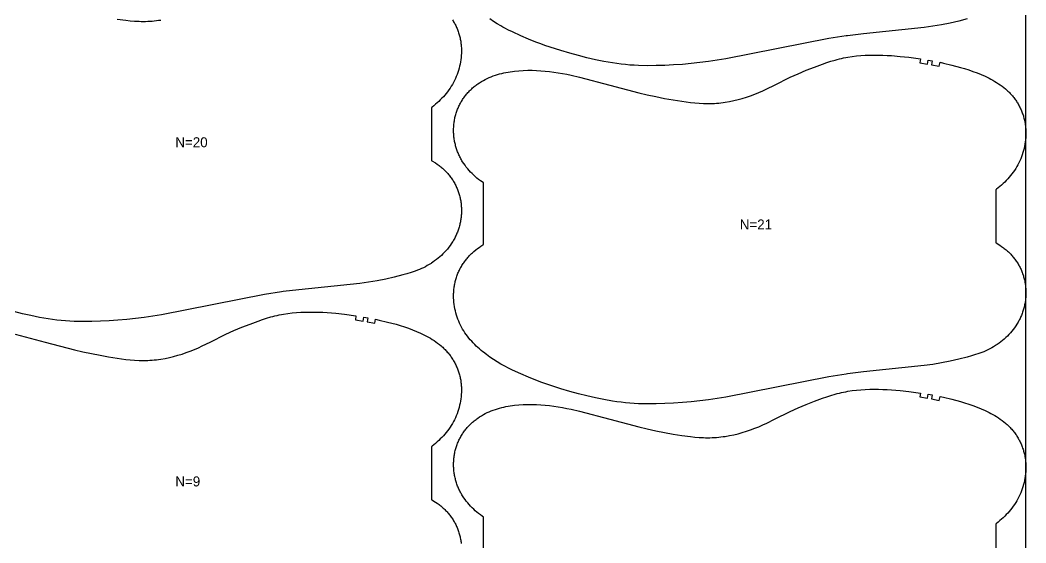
# Model space of a CAD drawing. Header units: inches. Extents: x 0 to 1973, y 0 to 1059.
# Drawn here: x 1470 to 1973, y 268 to 529 of the extents above; entities that cross this region are included whole.
import ezdxf

# ---------------------------------------------------------------- set-up
doc = ezdxf.new("R2010")
doc.units = ezdxf.units.IN

msp = doc.modelspace()

# ---------------------------------------------------------------- linework, layer by layer
at = {"layer": '1'}
for points in [[(0.5, 0), (1973.0375, 0), (1973.0375, 1058.8082), (0.5, 1058.8082), (0.5, 0)], [(1958.141, 418.0345), (1960.0164, 416.9069), (1960.924, 416.2956), (1961.3695, 415.9782), (1961.8093, 415.653), (1962.2431, 415.32), (1962.6708, 414.9791), (1963.0921, 414.6305), (1963.5069, 414.2742), (1963.9148, 413.9102), (1964.3159, 413.5384), (1964.7098, 413.159), (1965.0963, 412.772), (1965.4754, 412.3777), (1965.8469, 411.9761), (1966.2105, 411.5674), (1966.5661, 411.1517), (1966.9136, 410.7293), (1967.2528, 410.3002), (1967.5835, 409.8646), (1967.9056, 409.4226), (1968.2189, 408.9743), (1968.5232, 408.52), (1968.8184, 408.0598), (1969.1043, 407.5938), (1969.3807, 407.1221), (1969.6475, 406.6449), (1969.9045, 406.1624), (1970.1517, 405.6748), (1970.389, 405.1823), (1970.6164, 404.685), (1970.8339, 404.1833), (1971.0413, 403.6773), (1971.2387, 403.1672), (1971.426, 402.6533), (1971.6032, 402.1358), (1971.7702, 401.615), (1971.927, 401.0909), (1972.0735, 400.5639), (1972.2097, 400.0341), (1972.3356, 399.5018), (1972.4511, 398.9671), (1972.5562, 398.4304), (1972.6508, 397.8918), (1972.735, 397.3516), (1972.8088, 396.8098), (1972.8723, 396.2667), (1972.9254, 395.7225), (1972.9682, 395.1773), (1973.0008, 394.6314), (1973.0232, 394.0849), (1973.0354, 393.5381), (1973.0375, 392.9911), (1973.0295, 392.4441), (1973.0114, 391.8973), (1972.9833, 391.3509), (1972.9452, 390.8051), (1972.8972, 390.26), (1972.8392, 389.7159), (1972.7714, 389.1729), (1972.6937, 388.6312), (1972.6062, 388.0911), (1972.5089, 387.5527), (1972.4018, 387.0161), (1972.2849, 386.4817), (1972.1584, 385.9495), (1972.022, 385.4198), (1971.876, 384.8928), (1971.7204, 384.3686), (1971.555, 383.8474), (1971.3801, 383.3295), (1971.1955, 382.8149), (1971.0014, 382.304), (1970.7977, 381.7968), (1970.5845, 381.2937), (1970.3618, 380.7946), (1970.1298, 380.2999), (1969.8885, 379.8095), (1969.6383, 379.3236), (1969.3792, 378.8422), (1969.1115, 378.3655), (1968.8353, 377.8936), (1968.5507, 377.4265), (1967.9572, 376.5073), (1967.3325, 375.6087), (1966.6777, 374.7315), (1965.9944, 373.8765), (1965.2837, 373.0444), (1964.5467, 372.2359), (1963.7842, 371.4516), (1962.9973, 370.6919), (1962.1867, 369.9575), (1961.3534, 369.249), (1960.4984, 368.567), (1959.6224, 367.9119), (1958.7266, 367.2844), (1958.0375, 366.8324), (1957.812, 366.6845), (1956.8798, 366.1121), (1955.931, 365.5672), (1954.967, 365.0498), (1953.9887, 364.5598), (1952.9975, 364.0972), (1951.9944, 363.6621), (1950.9805, 363.2539), (1949.9572, 362.8704), (1948.9254, 362.5091), (1947.8865, 362.1674), (1945.7917, 361.5325), (1943.6821, 360.9447), (1939.443, 359.8571), (1935.1787, 358.8826), (1930.8871, 358.0292), (1926.5712, 357.3089), (1922.2358, 356.723), (1891.774, 353.5213), (1883.7903, 352.58), (1883.0841, 352.4967), (1874.4448, 351.1044), (1822.928, 340.9624), (1818.6073, 340.2735), (1814.2741, 339.6636), (1805.5835, 338.6389), (1801.225, 338.2541), (1796.8594, 337.9579), (1792.4893, 337.7448), (1788.1155, 337.616), (1783.7396, 337.58), (1779.3653, 337.6697), (1777.1802, 337.7732), (1774.9975, 337.9189), (1772.8182, 338.1079), (1770.6433, 338.3414), (1768.4735, 338.6196), (1766.3093, 338.9398), (1761.9985, 339.6918), (1757.7122, 340.5704), (1753.4488, 341.5543), (1749.2068, 342.6272), (1744.9881, 343.787), (1740.51, 345.1188), (1732.4648, 347.7223), (1730.4027, 348.4525), (1728.3562, 349.2225), (1726.3277, 350.0381), (1724.3136, 350.89), (1720.5115, 352.58), (1716.313, 354.4461), (1714.3375, 355.3851), (1712.3889, 356.3758), (1711.4275, 356.8958), (1710.4753, 357.4326), (1708.5983, 358.5546), (1706.758, 359.7374), (1704.9544, 360.9767), (1703.1886, 362.2693), (1701.8, 363.3559), (1701.4655, 363.6177), (1700.6218, 364.314), (1699.791, 365.0257), (1698.9739, 365.7533), (1698.1711, 366.4973), (1697.3837, 367.2581), (1696.6135, 368.0364), (1695.8625, 368.8327), (1695.1328, 369.6477), (1694.4264, 370.482), (1693.7455, 371.3363), (1693.092, 372.211), (1692.4681, 373.107), (1691.8754, 374.0243), (1691.3144, 374.962), (1690.7851, 375.9187), (1690.2877, 376.893), (1689.8222, 377.8836), (1689.3887, 378.889), (1688.9873, 379.9078), (1688.618, 380.9388), (1688.2811, 381.9805), (1687.977, 383.0319), (1687.7064, 384.0921), (1687.4699, 385.1601), (1687.268, 386.235), (1687.1014, 387.3157), (1686.9708, 388.4014), (1686.8765, 389.491), (1686.8194, 390.5835), (1686.8, 391.6776), (1686.8046, 392.2246), (1686.8188, 392.7715), (1686.8428, 393.318), (1686.8765, 393.8639), (1686.9201, 394.4091), (1686.9737, 394.9532), (1687.0372, 395.4962), (1687.1108, 396.0379), (1687.1946, 396.578), (1687.2886, 397.1164), (1687.3929, 397.6529), (1687.5076, 398.1873), (1687.6327, 398.7194), (1687.7682, 399.249), (1687.9139, 399.7759), (1688.0698, 400.3), (1688.2358, 400.821), (1688.4119, 401.3388), (1688.5978, 401.8531), (1688.7935, 402.3639), (1688.999, 402.8709), (1689.2142, 403.3739), (1689.4389, 403.8727), (1689.6731, 404.3672), (1689.9167, 404.8572), (1690.1696, 405.3424), (1690.4317, 405.8227), (1690.7029, 406.298), (1690.9831, 406.7679), (1691.2723, 407.2324), (1691.5702, 407.6914), (1691.8767, 408.1446), (1692.1917, 408.592), (1692.5151, 409.0333), (1692.8466, 409.4684), (1693.1862, 409.8973), (1693.5338, 410.3196), (1693.8891, 410.7353), (1694.2521, 411.1443), (1694.6227, 411.5463), (1695.0006, 411.9413), (1695.3857, 412.329), (1695.7779, 412.7094), (1696.1771, 413.0823), (1696.5831, 413.4475), (1696.9957, 413.8053), (1697.8394, 414.4989), (1698.7062, 415.1646), (1699.5939, 415.8035), (1700.5004, 416.4171), (1701.4236, 417.0066), (1701.8, 417.2341), (1701.8, 448.0394), (1701.1109, 448.4914), (1700.2151, 449.119), (1699.3391, 449.774), (1698.4841, 450.456), (1697.6508, 451.1645), (1696.8402, 451.8989), (1696.0533, 452.6586), (1695.2908, 453.443), (1694.5538, 454.2515), (1693.8431, 455.0835), (1693.1598, 455.9385), (1692.5051, 456.8157), (1691.8803, 457.7143), (1691.2868, 458.6335), (1691.0023, 459.1006), (1690.726, 459.5725), (1690.4583, 460.0492), (1690.1992, 460.5306), (1689.949, 461.0165), (1689.7078, 461.5069), (1689.4757, 462.0017), (1689.253, 462.5007), (1689.0398, 463.0038), (1688.8361, 463.511), (1688.642, 464.0219), (1688.4574, 464.5365), (1688.2825, 465.0544), (1688.1171, 465.5756), (1687.9615, 466.0998), (1687.8155, 466.6268), (1687.6791, 467.1565), (1687.5526, 467.6887), (1687.4357, 468.2232), (1687.3286, 468.7597), (1687.2313, 469.2981), (1687.1438, 469.8383), (1687.0661, 470.3799), (1686.9983, 470.9229), (1686.9403, 471.467), (1686.8923, 472.0121), (1686.8542, 472.5579), (1686.8261, 473.1043), (1686.808, 473.6511), (1686.8, 474.1981), (1686.8021, 474.7451), (1686.8143, 475.292), (1686.8367, 475.8384), (1686.8693, 476.3843), (1686.9121, 476.9295), (1686.9652, 477.4737), (1687.0287, 478.0168), (1687.1025, 478.5586), (1687.1867, 479.0989), (1687.2813, 479.6375), (1687.3864, 480.1742), (1687.5019, 480.7088), (1687.6278, 481.2411), (1687.764, 481.7709), (1687.9105, 482.2979), (1688.0673, 482.822), (1688.2343, 483.3429), (1688.4115, 483.8604), (1688.5988, 484.3742), (1688.7962, 484.8843), (1689.0036, 485.3903), (1689.2211, 485.892), (1689.4485, 486.3893), (1689.6858, 486.8818), (1689.933, 487.3695), (1690.19, 487.852), (1690.4568, 488.3291), (1690.7332, 488.8008), (1691.0191, 489.2668), (1691.3143, 489.7271), (1691.6186, 490.1814), (1691.9319, 490.6296), (1692.254, 491.0716), (1692.5847, 491.5072), (1692.9239, 491.9363), (1693.2714, 492.3588), (1693.627, 492.7744), (1693.9906, 493.1831), (1694.3621, 493.5847), (1694.7412, 493.979), (1695.1277, 494.366), (1695.5216, 494.7454), (1695.9227, 495.1172), (1696.3306, 495.4812), (1696.7454, 495.8376), (1697.1667, 496.1862), (1697.5944, 496.527), (1698.0282, 496.86), (1698.468, 497.1852), (1698.9135, 497.5026), (1699.8211, 498.1139), (1700.7493, 498.6936), (1701.6965, 499.2415), (1702.6612, 499.7575), (1703.6418, 500.2416), (1704.6371, 500.6942), (1705.6459, 501.1159), (1706.667, 501.5072), (1707.6992, 501.8687), (1708.7413, 502.2009), (1709.7921, 502.5045), (1710.8505, 502.7799), (1711.9153, 503.028), (1712.9859, 503.2498), (1714.0614, 503.4467), (1715.1413, 503.6202), (1716.2249, 503.7715), (1717.3116, 503.9019), (1719.4912, 504.1058), (1721.6755, 504.2409), (1723.8621, 504.3103), (1726.0495, 504.3153), (1728.2358, 504.2572), (1730.4197, 504.1379), (1732.6002, 503.9618), (1734.7763, 503.7334), (1736.9473, 503.4577), (1739.1123, 503.1383), (1741.2701, 502.7754), (1743.4197, 502.368), (1745.5598, 501.9153), (1749.812, 500.8875), (1764.8881, 496.9212), (1779.4342, 493.0943), (1783.6909, 492.0812), (1787.965, 491.1434), (1792.2559, 490.2869), (1796.5617, 489.5094), (1800.8812, 488.8145), (1805.2185, 488.2374), (1807.3952, 488.0074), (1809.5763, 487.8296), (1811.7607, 487.716), (1812.8536, 487.687), (1813.9468, 487.6785), (1815.04, 487.6917), (1816.133, 487.7267), (1817.2253, 487.783), (1818.3164, 487.8603), (1819.406, 487.9583), (1820.4937, 488.0766), (1821.5789, 488.2149), (1822.6614, 488.3728), (1824.8167, 488.7458), (1826.9582, 489.1916), (1829.0848, 489.7057), (1831.1954, 490.2837), (1833.2887, 490.922), (1835.3625, 491.6206), (1837.4141, 492.3802), (1839.441, 493.2016), (1841.4421, 494.0831), (1843.422, 495.0125), (1847.2791, 496.9212), (1855.188, 500.835), (1859.1764, 502.6339), (1863.213, 504.3231), (1867.2869, 505.9178), (1871.3954, 507.4241), (1873.4631, 508.1425), (1875.5427, 508.8241), (1877.6372, 509.4534), (1878.6911, 509.7436), (1879.7499, 510.0148), (1880.8139, 510.2656), (1881.8828, 510.4961), (1882.956, 510.7068), (1884.0331, 510.8984), (1886.1969, 511.2259), (1888.3702, 511.4831), (1890.5495, 511.6748), (1892.733, 511.8072), (1894.9193, 511.8871), (1897.107, 511.9212), (1899.295, 511.9151), (1901.4823, 511.8696), (1903.6683, 511.7846), (1905.8523, 511.6597), (1910.2124, 511.2965), (1914.5615, 510.8119), (1920.2751, 510.0368), (1919.98, 508.0587), (1923.8918, 507.4365), (1924.2254, 509.4085), (1926.1956, 509.0641), (1925.8402, 507.0959), (1929.7169, 506.346), (1930.1227, 508.3044), (1931.8201, 507.9417), (1936.0766, 506.9303), (1940.2995, 505.7827), (1942.3971, 505.1581), (1944.4822, 504.4941), (1946.5513, 503.784), (1948.6012, 503.0212), (1950.628, 502.1994), (1952.6275, 501.3131), (1953.6156, 500.8441), (1954.5951, 500.357), (1955.5655, 499.8511), (1956.5261, 499.3259), (1957.4762, 498.7804), (1958.4139, 498.2136), (1959.3371, 497.6241), (1960.2436, 497.0105), (1961.1313, 496.3716), (1961.9981, 495.7059), (1962.8418, 495.0123), (1963.2544, 494.6546), (1963.6604, 494.2893), (1964.0596, 493.9164), (1964.4518, 493.5361), (1964.8369, 493.1483), (1965.2148, 492.7534), (1965.5854, 492.3513), (1965.9484, 491.9424), (1966.3037, 491.5266), (1966.6513, 491.1043), (1966.9909, 490.6755), (1967.3224, 490.2403), (1967.6458, 489.799), (1967.9608, 489.3516), (1968.2673, 488.8984), (1968.5652, 488.4395), (1968.8544, 487.9749), (1969.1346, 487.505), (1969.4058, 487.0297), (1969.6679, 486.5494), (1969.9208, 486.0642), (1970.1644, 485.5742), (1970.3986, 485.0797), (1970.6233, 484.5809), (1970.8385, 484.0779), (1971.044, 483.5709), (1971.2397, 483.0601), (1971.4256, 482.5458), (1971.6017, 482.028), (1971.7677, 481.507), (1971.9236, 480.9829), (1972.0693, 480.456), (1972.2048, 479.9264), (1972.3299, 479.3943), (1972.4446, 478.86), (1972.5489, 478.3235), (1972.6429, 477.7851), (1972.7267, 477.2449), (1972.8003, 476.7033), (1972.8638, 476.1603), (1972.9174, 475.6161), (1972.961, 475.071), (1972.9947, 474.525), (1973.0187, 473.9786), (1973.0329, 473.4317), (1973.0375, 472.8846), (1973.0181, 471.7906), (1972.961, 470.698), (1972.8668, 469.6084), (1972.7361, 468.5227), (1972.5695, 467.442), (1972.3676, 466.3671), (1972.1311, 465.2991), (1971.8605, 464.2389), (1971.5564, 463.1875), (1971.2195, 462.1458), (1970.8502, 461.1149), (1970.4488, 460.096), (1970.0153, 459.0906), (1969.5498, 458.1001), (1969.0524, 457.1257), (1968.5231, 456.169), (1967.9621, 455.2313), (1967.3694, 454.314), (1966.7455, 453.4181), (1966.092, 452.5433), (1965.4111, 451.6891), (1964.7047, 450.8547), (1963.975, 450.0397), (1963.224, 449.2434), (1962.4538, 448.4651), (1961.6664, 447.7043), (1960.8636, 446.9603), (1960.0465, 446.2327), (1959.2157, 445.521), (1958.372, 444.8247), (1958.0375, 444.5629), (1958.0375, 418.0898), (1958.141, 418.0345)]]:
    msp.add_lwpolyline(points, close=True, dxfattribs=at)
for points in [[(1686.2652, 529.5325), (1686.5544, 529.0679), (1686.8346, 528.598), (1687.1058, 528.1227), (1687.3679, 527.6424), (1687.6208, 527.1572), (1687.8644, 526.6672), (1688.0986, 526.1727), (1688.3233, 525.6739), (1688.5385, 525.1709), (1688.744, 524.6639), (1688.9397, 524.1531), (1689.1256, 523.6388), (1689.3017, 523.121), (1689.4677, 522.6), (1689.6236, 522.0759), (1689.7693, 521.549), (1689.9048, 521.0194), (1690.0299, 520.4873), (1690.1446, 519.953), (1690.2489, 519.4165), (1690.3429, 518.8781), (1690.4267, 518.3379), (1690.5003, 517.7963), (1690.5638, 517.2533), (1690.6174, 516.7091), (1690.661, 516.164), (1690.6947, 515.618), (1690.7187, 515.0716), (1690.7329, 514.5247), (1690.7375, 513.9776), (1690.7181, 512.8836), (1690.661, 511.791), (1690.5668, 510.7014), (1690.4361, 509.6157), (1690.2695, 508.535), (1690.0676, 507.4601), (1689.8311, 506.3921), (1689.5605, 505.3319), (1689.2564, 504.2805), (1688.9195, 503.2388), (1688.5502, 502.2079), (1688.1488, 501.189), (1687.7153, 500.1836), (1687.2498, 499.1931), (1686.7524, 498.2187), (1686.2231, 497.262), (1685.6621, 496.3243), (1685.0694, 495.407), (1684.4455, 494.5111), (1683.792, 493.6363), (1683.1111, 492.7821), (1682.4047, 491.9477), (1681.675, 491.1327), (1680.924, 490.3364), (1680.1538, 489.5581), (1679.3664, 488.7973), (1678.5636, 488.0533), (1677.7465, 487.3257), (1676.9157, 486.614), (1676.072, 485.9177), (1675.7375, 485.6559), (1675.7375, 459.1828), (1675.841, 459.1275), (1675.841, 459.1275), (1677.7164, 457.9999), (1678.624, 457.3886), (1679.0695, 457.0712), (1679.5093, 456.746), (1679.9431, 456.413), (1680.3708, 456.0721), (1680.7921, 455.7235), (1681.2069, 455.3672), (1681.6148, 455.0032), (1682.0159, 454.6314), (1682.4098, 454.252), (1682.7963, 453.865), (1683.1754, 453.4707), (1683.5469, 453.0691), (1683.9105, 452.6604), (1684.2661, 452.2447), (1684.6136, 451.8223), (1684.9528, 451.3932), (1685.2835, 450.9576), (1685.6056, 450.5156), (1685.9189, 450.0673), (1686.2232, 449.613), (1686.5184, 449.1528), (1686.8043, 448.6868), (1687.0807, 448.2151), (1687.3475, 447.7379), (1687.6045, 447.2554), (1687.8517, 446.7678), (1688.089, 446.2753), (1688.3164, 445.778), (1688.5339, 445.2763), (1688.7413, 444.7703), (1688.9387, 444.2602), (1689.126, 443.7463), (1689.3032, 443.2288), (1689.4702, 442.708), (1689.627, 442.1839), (1689.7735, 441.6569), (1689.9097, 441.1271), (1690.0356, 440.5948), (1690.1511, 440.0601), (1690.2562, 439.5234), (1690.3508, 438.9848), (1690.435, 438.4446), (1690.5088, 437.9028), (1690.5723, 437.3597), (1690.6254, 436.8155), (1690.6682, 436.2703), (1690.7008, 435.7244), (1690.7232, 435.1779), (1690.7354, 434.6311), (1690.7375, 434.0841), (1690.7295, 433.5371), (1690.7114, 432.9903), (1690.6833, 432.4439), (1690.6452, 431.8981), (1690.5972, 431.353), (1690.5392, 430.8089), (1690.4714, 430.2659), (1690.3937, 429.7242), (1690.3062, 429.1841), (1690.2089, 428.6457), (1690.1018, 428.1091), (1689.9849, 427.5747), (1689.8584, 427.0425), (1689.722, 426.5128), (1689.576, 425.9858), (1689.4204, 425.4616), (1689.255, 424.9404), (1689.0801, 424.4225), (1688.8955, 423.9079), (1688.7014, 423.397), (1688.4977, 422.8898), (1688.2845, 422.3867), (1688.0618, 421.8876), (1687.8298, 421.3929), (1687.5885, 420.9025), (1687.3383, 420.4166), (1687.0792, 419.9352), (1686.8115, 419.4585), (1686.5353, 418.9866), (1686.2507, 418.5195), (1685.6572, 417.6003), (1685.0325, 416.7017), (1684.3777, 415.8245), (1683.6944, 414.9695), (1682.9837, 414.1374), (1682.2467, 413.3289), (1681.4842, 412.5446), (1680.6973, 411.7849), (1679.8867, 411.0505), (1679.0534, 410.342), (1678.1984, 409.66), (1677.3224, 409.0049), (1676.4266, 408.3774), (1675.7375, 407.9254), (1675.512, 407.7775), (1674.5798, 407.2051), (1673.631, 406.6602), (1672.667, 406.1428), (1671.6887, 405.6528), (1670.6975, 405.1902), (1669.6944, 404.7551), (1668.6805, 404.3469), (1667.6572, 403.9634), (1666.6254, 403.6021), (1665.5865, 403.2604), (1663.4917, 402.6255), (1661.3821, 402.0377), (1657.143, 400.9501), (1652.8787, 399.9756), (1648.5871, 399.1222), (1644.2712, 398.4019), (1639.9358, 397.816), (1609.474, 394.6143), (1601.4903, 393.673), (1600.7841, 393.5897), (1592.1448, 392.1974), (1540.628, 382.0554), (1536.3073, 381.3665), (1531.9741, 380.7566), (1523.2835, 379.7319), (1518.925, 379.3471), (1514.5594, 379.0509), (1510.1893, 378.8378), (1505.8155, 378.709), (1501.4396, 378.673), (1497.0653, 378.7627), (1494.8802, 378.8662), (1492.6975, 379.0119), (1490.5182, 379.2009), (1488.3433, 379.4344), (1486.1735, 379.7126), (1484.0093, 380.0328), (1479.6985, 380.7848), (1475.4122, 381.6634), (1471.1488, 382.6473), (1466.9068, 383.7202)], [(1518.5812, 529.9075), (1522.9185, 529.3304), (1525.0952, 529.1004), (1527.2763, 528.9226), (1529.4607, 528.809), (1530.5536, 528.78), (1531.6468, 528.7715), (1532.74, 528.7847), (1533.833, 528.8197), (1534.9253, 528.876), (1536.0164, 528.9533), (1537.106, 529.0513), (1538.1937, 529.1696), (1539.2789, 529.3079), (1540.3614, 529.4658)], [(1943.6821, 529.9847), (1939.443, 528.8971), (1935.1787, 527.9226), (1930.8871, 527.0692), (1926.5712, 526.3489), (1922.2358, 525.763), (1891.774, 522.5613), (1883.7903, 521.62), (1883.0841, 521.5367), (1874.4448, 520.1444), (1822.928, 510.0024), (1818.6073, 509.3135), (1814.2741, 508.7036), (1805.5835, 507.6789), (1801.225, 507.2941), (1796.8594, 506.9979), (1792.4893, 506.7848), (1788.1155, 506.656), (1783.7396, 506.62), (1779.3653, 506.7097), (1777.1802, 506.8132), (1774.9975, 506.9589), (1772.8182, 507.1479), (1770.6433, 507.3814), (1768.4735, 507.6596), (1766.3093, 507.9798), (1761.9985, 508.7318), (1757.7122, 509.6104), (1753.4488, 510.5943), (1749.2068, 511.6672), (1744.9881, 512.827), (1740.51, 514.1588), (1732.4648, 516.7623), (1730.4027, 517.4925), (1728.3562, 518.2625), (1726.3277, 519.0781), (1724.3136, 519.93), (1720.5115, 521.62), (1716.313, 523.4861), (1714.3375, 524.4251), (1712.3889, 525.4158), (1711.4275, 525.9358), (1710.4753, 526.4726), (1708.5983, 527.5946), (1706.758, 528.7774), (1704.9544, 530.0167)], [(1467.512, 372.4405), (1482.5881, 368.4742), (1497.1342, 364.6473), (1501.3909, 363.6342), (1505.665, 362.6964), (1509.9559, 361.8399), (1514.2617, 361.0624), (1518.5812, 360.3675), (1522.9185, 359.7904), (1525.0952, 359.5604), (1527.2763, 359.3826), (1529.4607, 359.269), (1530.5536, 359.24), (1531.6468, 359.2315), (1532.74, 359.2447), (1533.833, 359.2797), (1534.9253, 359.336), (1536.0164, 359.4133), (1537.106, 359.5113), (1538.1937, 359.6296), (1539.2789, 359.7679), (1540.3614, 359.9258), (1542.5167, 360.2988), (1544.6582, 360.7446), (1546.7848, 361.2587), (1548.8954, 361.8367), (1550.9887, 362.475), (1553.0625, 363.1736), (1555.1141, 363.9332), (1557.141, 364.7546), (1559.1421, 365.6361), (1561.122, 366.5655), (1564.9791, 368.4742), (1572.888, 372.388), (1576.8764, 374.1869), (1580.913, 375.8761), (1584.9869, 377.4708), (1589.0954, 378.9771), (1591.1631, 379.6955), (1593.2427, 380.3771), (1595.3372, 381.0064), (1596.3911, 381.2966), (1597.4499, 381.5678), (1598.5139, 381.8186), (1599.5828, 382.0491), (1600.656, 382.2598), (1601.7331, 382.4514), (1603.8969, 382.7789), (1606.0702, 383.0361), (1608.2495, 383.2278), (1610.433, 383.3602), (1612.6193, 383.4401), (1614.807, 383.4742), (1616.995, 383.4681), (1619.1823, 383.4226), (1621.3683, 383.3376), (1623.5523, 383.2127), (1627.9124, 382.8495), (1632.2615, 382.3649), (1637.9751, 381.5898), (1637.68, 379.6117), (1641.5918, 378.9895), (1641.9254, 380.9615), (1643.8956, 380.6171), (1643.5402, 378.6489), (1647.4169, 377.899), (1647.8227, 379.8574), (1649.5201, 379.4947), (1653.7766, 378.4833), (1657.9995, 377.3357), (1660.0971, 376.7111), (1662.1822, 376.0471), (1664.2513, 375.337), (1666.3012, 374.5742), (1668.328, 373.7524), (1670.3275, 372.8661), (1671.3156, 372.3971), (1672.2951, 371.91), (1673.2655, 371.4041), (1674.2261, 370.8789), (1675.1762, 370.3334), (1676.1139, 369.7666), (1677.0371, 369.1771), (1677.9436, 368.5635), (1678.8313, 367.9246), (1679.6981, 367.2589), (1680.5418, 366.5653), (1680.9544, 366.2076), (1681.3604, 365.8423), (1681.7596, 365.4694), (1682.1518, 365.0891), (1682.5369, 364.7013), (1682.9148, 364.3064), (1683.2854, 363.9043), (1683.6484, 363.4954), (1684.0037, 363.0796), (1684.3513, 362.6573), (1684.6909, 362.2285), (1685.0224, 361.7933), (1685.3458, 361.352), (1685.6608, 360.9046), (1685.9673, 360.4514), (1686.2652, 359.9925), (1686.5544, 359.5279), (1686.8346, 359.058), (1687.1058, 358.5827), (1687.3679, 358.1024), (1687.6208, 357.6172), (1687.8644, 357.1272), (1688.0986, 356.6327), (1688.3233, 356.1339), (1688.5385, 355.6309), (1688.744, 355.1239), (1688.9397, 354.6131), (1689.1256, 354.0988), (1689.3017, 353.581), (1689.4677, 353.06), (1689.6236, 352.5359), (1689.7693, 352.009), (1689.9048, 351.4794), (1690.0299, 350.9473), (1690.1446, 350.413), (1690.2489, 349.8765), (1690.3429, 349.3381), (1690.4267, 348.7979), (1690.5003, 348.2563), (1690.5638, 347.7133), (1690.6174, 347.1691), (1690.661, 346.624), (1690.6947, 346.078), (1690.7187, 345.5316), (1690.7329, 344.9847), (1690.7375, 344.4376), (1690.7181, 343.3436), (1690.661, 342.251), (1690.5668, 341.1614), (1690.4361, 340.0757), (1690.2695, 338.995), (1690.0676, 337.9201), (1689.8311, 336.8521), (1689.5605, 335.7919), (1689.2564, 334.7405), (1688.9195, 333.6988), (1688.5502, 332.6679), (1688.1488, 331.649), (1687.7153, 330.6436), (1687.2498, 329.6531), (1686.7524, 328.6787), (1686.2231, 327.722), (1685.6621, 326.7843), (1685.0694, 325.867), (1684.4455, 324.9711), (1683.792, 324.0963), (1683.1111, 323.2421), (1682.4047, 322.4077), (1681.675, 321.5927), (1680.924, 320.7964), (1680.1538, 320.0181), (1679.3664, 319.2573), (1678.5636, 318.5133), (1677.7465, 317.7857), (1676.9157, 317.074), (1676.072, 316.3777), (1675.7375, 316.1159), (1675.7375, 289.6428), (1675.841, 289.5875), (1675.841, 289.5875), (1677.7164, 288.4599), (1678.624, 287.8486), (1679.0695, 287.5312), (1679.5093, 287.206), (1679.9431, 286.873), (1680.3708, 286.5321), (1680.7921, 286.1835), (1681.2069, 285.8272), (1681.6148, 285.4632), (1682.0159, 285.0914), (1682.4098, 284.712), (1682.7963, 284.325), (1683.1754, 283.9307), (1683.5469, 283.5291), (1683.9105, 283.1204), (1684.2661, 282.7047), (1684.6136, 282.2823), (1684.9528, 281.8532), (1685.2835, 281.4176), (1685.6056, 280.9756), (1685.9189, 280.5273), (1686.2232, 280.073), (1686.5184, 279.6128), (1686.8043, 279.1468), (1687.0807, 278.6751), (1687.3475, 278.1979), (1687.6045, 277.7154), (1687.8517, 277.2278), (1688.089, 276.7353), (1688.3164, 276.238), (1688.5339, 275.7363), (1688.7413, 275.2303), (1688.9387, 274.7202), (1689.126, 274.2063), (1689.3032, 273.6888), (1689.4702, 273.168), (1689.627, 272.6439), (1689.7735, 272.1169), (1689.9097, 271.5871), (1690.0356, 271.0548), (1690.1511, 270.5201), (1690.2562, 269.9834), (1690.3508, 269.4448), (1690.435, 268.9046), (1690.5088, 268.3628), (1690.5723, 267.8197)], [(1701.8, 250.1941), (1701.8, 280.9994), (1701.1109, 281.4514), (1700.2151, 282.079), (1699.3391, 282.734), (1698.4841, 283.416), (1697.6508, 284.1245), (1696.8402, 284.8589), (1696.0533, 285.6186), (1695.2908, 286.403), (1694.5538, 287.2115), (1693.8431, 288.0435), (1693.1598, 288.8985), (1692.5051, 289.7757), (1691.8803, 290.6743), (1691.2868, 291.5935), (1691.0023, 292.0606), (1690.726, 292.5325), (1690.4583, 293.0092), (1690.1992, 293.4906), (1689.949, 293.9765), (1689.7078, 294.4669), (1689.4757, 294.9617), (1689.253, 295.4607), (1689.0398, 295.9638), (1688.8361, 296.471), (1688.642, 296.9819), (1688.4574, 297.4965), (1688.2825, 298.0144), (1688.1171, 298.5356), (1687.9615, 299.0598), (1687.8155, 299.5868), (1687.6791, 300.1165), (1687.5526, 300.6487), (1687.4357, 301.1832), (1687.3286, 301.7197), (1687.2313, 302.2581), (1687.1438, 302.7983), (1687.0661, 303.3399), (1686.9983, 303.8829), (1686.9403, 304.427), (1686.8923, 304.9721), (1686.8542, 305.5179), (1686.8261, 306.0643), (1686.808, 306.6111), (1686.8, 307.1581), (1686.8021, 307.7051), (1686.8143, 308.252), (1686.8367, 308.7984), (1686.8693, 309.3443), (1686.9121, 309.8895), (1686.9652, 310.4337), (1687.0287, 310.9768), (1687.1025, 311.5186), (1687.1867, 312.0589), (1687.2813, 312.5975), (1687.3864, 313.1342), (1687.5019, 313.6688), (1687.6278, 314.2011), (1687.764, 314.7309), (1687.9105, 315.2579), (1688.0673, 315.782), (1688.2343, 316.3029), (1688.4115, 316.8204), (1688.5988, 317.3342), (1688.7962, 317.8443), (1689.0036, 318.3503), (1689.2211, 318.852), (1689.4485, 319.3493), (1689.6858, 319.8418), (1689.933, 320.3295), (1690.19, 320.812), (1690.4568, 321.2891), (1690.7332, 321.7608), (1691.0191, 322.2268), (1691.3143, 322.6871), (1691.6186, 323.1414), (1691.9319, 323.5896), (1692.254, 324.0316), (1692.5847, 324.4672), (1692.9239, 324.8963), (1693.2714, 325.3188), (1693.627, 325.7344), (1693.9906, 326.1431), (1694.3621, 326.5447), (1694.7412, 326.939), (1695.1277, 327.326), (1695.5216, 327.7054), (1695.9227, 328.0772), (1696.3306, 328.4412), (1696.7454, 328.7976), (1697.1667, 329.1462), (1697.5944, 329.487), (1698.0282, 329.82), (1698.468, 330.1452), (1698.9135, 330.4626), (1699.8211, 331.0739), (1700.7493, 331.6536), (1701.6965, 332.2015), (1702.6612, 332.7175), (1703.6418, 333.2016), (1704.6371, 333.6542), (1705.6459, 334.0759), (1706.667, 334.4672), (1707.6992, 334.8287), (1708.7413, 335.1609), (1709.7921, 335.4645), (1710.8505, 335.7399), (1711.9153, 335.988), (1712.9859, 336.2098), (1714.0614, 336.4067), (1715.1413, 336.5802), (1716.2249, 336.7315), (1717.3116, 336.8619), (1719.4912, 337.0658), (1721.6755, 337.2009), (1723.8621, 337.2703), (1726.0495, 337.2753), (1728.2358, 337.2172), (1730.4197, 337.0979), (1732.6002, 336.9218), (1734.7763, 336.6934), (1736.9473, 336.4177), (1739.1123, 336.0983), (1741.2701, 335.7354), (1743.4197, 335.328), (1745.5598, 334.8753), (1749.812, 333.8475), (1764.8881, 329.8812), (1779.4342, 326.0543), (1783.6909, 325.0412), (1787.965, 324.1034), (1792.2559, 323.2469), (1796.5617, 322.4694), (1800.8812, 321.7745), (1805.2185, 321.1974), (1807.3952, 320.9674), (1809.5763, 320.7896), (1811.7607, 320.676), (1812.8536, 320.647), (1813.9468, 320.6385), (1815.04, 320.6517), (1816.133, 320.6867), (1817.2253, 320.743), (1818.3164, 320.8203), (1819.406, 320.9183), (1820.4937, 321.0366), (1821.5789, 321.1749), (1822.6614, 321.3328), (1824.8167, 321.7058), (1826.9582, 322.1516), (1829.0848, 322.6657), (1831.1954, 323.2437), (1833.2887, 323.882), (1835.3625, 324.5806), (1837.4141, 325.3402), (1839.441, 326.1616), (1841.4421, 327.0431), (1843.422, 327.9725), (1847.2791, 329.8812), (1855.188, 333.795), (1859.1764, 335.5939), (1863.213, 337.2831), (1867.2869, 338.8778), (1871.3954, 340.3841), (1873.4631, 341.1025), (1875.5427, 341.7841), (1877.6372, 342.4134), (1878.6911, 342.7036), (1879.7499, 342.9748), (1880.8139, 343.2256), (1881.8828, 343.4561), (1882.956, 343.6668), (1884.0331, 343.8584), (1886.1969, 344.1859), (1888.3702, 344.4431), (1890.5495, 344.6348), (1892.733, 344.7672), (1894.9193, 344.8471), (1897.107, 344.8812), (1899.295, 344.8751), (1901.4823, 344.8296), (1903.6683, 344.7446), (1905.8523, 344.6197), (1910.2124, 344.2565), (1914.5615, 343.7719), (1920.2751, 342.9968), (1919.98, 341.0187), (1923.8918, 340.3965), (1924.2254, 342.3685), (1926.1956, 342.0241), (1925.8402, 340.0559), (1929.7169, 339.306), (1930.1227, 341.2644), (1931.8201, 340.9017), (1936.0766, 339.8903), (1940.2995, 338.7427), (1942.3971, 338.1181), (1944.4822, 337.4541), (1946.5513, 336.744), (1948.6012, 335.9812), (1950.628, 335.1594), (1952.6275, 334.2731), (1953.6156, 333.8041), (1954.5951, 333.317), (1955.5655, 332.8111), (1956.5261, 332.2859), (1957.4762, 331.7404), (1958.4139, 331.1736), (1959.3371, 330.5841), (1960.2436, 329.9705), (1961.1313, 329.3316), (1961.9981, 328.6659), (1962.8418, 327.9723), (1963.2544, 327.6146), (1963.6604, 327.2493), (1964.0596, 326.8764), (1964.4518, 326.4961), (1964.8369, 326.1083), (1965.2148, 325.7134), (1965.5854, 325.3113), (1965.9484, 324.9024), (1966.3037, 324.4866), (1966.6513, 324.0643), (1966.9909, 323.6355), (1967.3224, 323.2003), (1967.6458, 322.759), (1967.9608, 322.3116), (1968.2673, 321.8584), (1968.5652, 321.3995), (1968.8544, 320.9349), (1969.1346, 320.465), (1969.4058, 319.9897), (1969.6679, 319.5094), (1969.9208, 319.0242), (1970.1644, 318.5342), (1970.3986, 318.0397), (1970.6233, 317.5409), (1970.8385, 317.0379), (1971.044, 316.5309), (1971.2397, 316.0201), (1971.4256, 315.5058), (1971.6017, 314.988), (1971.7677, 314.467), (1971.9236, 313.9429), (1972.0693, 313.416), (1972.2048, 312.8864), (1972.3299, 312.3543), (1972.4446, 311.82), (1972.5489, 311.2835), (1972.6429, 310.7451), (1972.7267, 310.2049), (1972.8003, 309.6633), (1972.8638, 309.1203), (1972.9174, 308.5761), (1972.961, 308.031), (1972.9947, 307.485), (1973.0187, 306.9386), (1973.0329, 306.3917), (1973.0375, 305.8446), (1973.0181, 304.7506), (1972.961, 303.658), (1972.8668, 302.5684), (1972.7361, 301.4827), (1972.5695, 300.402), (1972.3676, 299.3271), (1972.1311, 298.2591), (1971.8605, 297.1989), (1971.5564, 296.1475), (1971.2195, 295.1058), (1970.8502, 294.0749), (1970.4488, 293.056), (1970.0153, 292.0506), (1969.5498, 291.0601), (1969.0524, 290.0857), (1968.5231, 289.129), (1967.9621, 288.1913), (1967.3694, 287.274), (1966.7455, 286.3781), (1966.092, 285.5033), (1965.4111, 284.6491), (1964.7047, 283.8147), (1963.975, 282.9997), (1963.224, 282.2034), (1962.4538, 281.4251), (1961.6664, 280.6643), (1960.8636, 279.9203), (1960.0465, 279.1927), (1959.2157, 278.481), (1958.372, 277.7847), (1958.0375, 277.5229), (1958.0375, 251.0498)]]:
    msp.add_lwpolyline(points, dxfattribs=at)

# ---------------------------------------------------------------- texts
for s, p in [('N=20', (1547.6188, 465.8436)), ('N=21', (1829.9188, 424.7506)), ('N=9', (1547.6188, 296.3036))]:
    msp.add_text(s, height=5, dxfattribs=at).set_placement(p)

doc.saveas('drawing.dxf')
